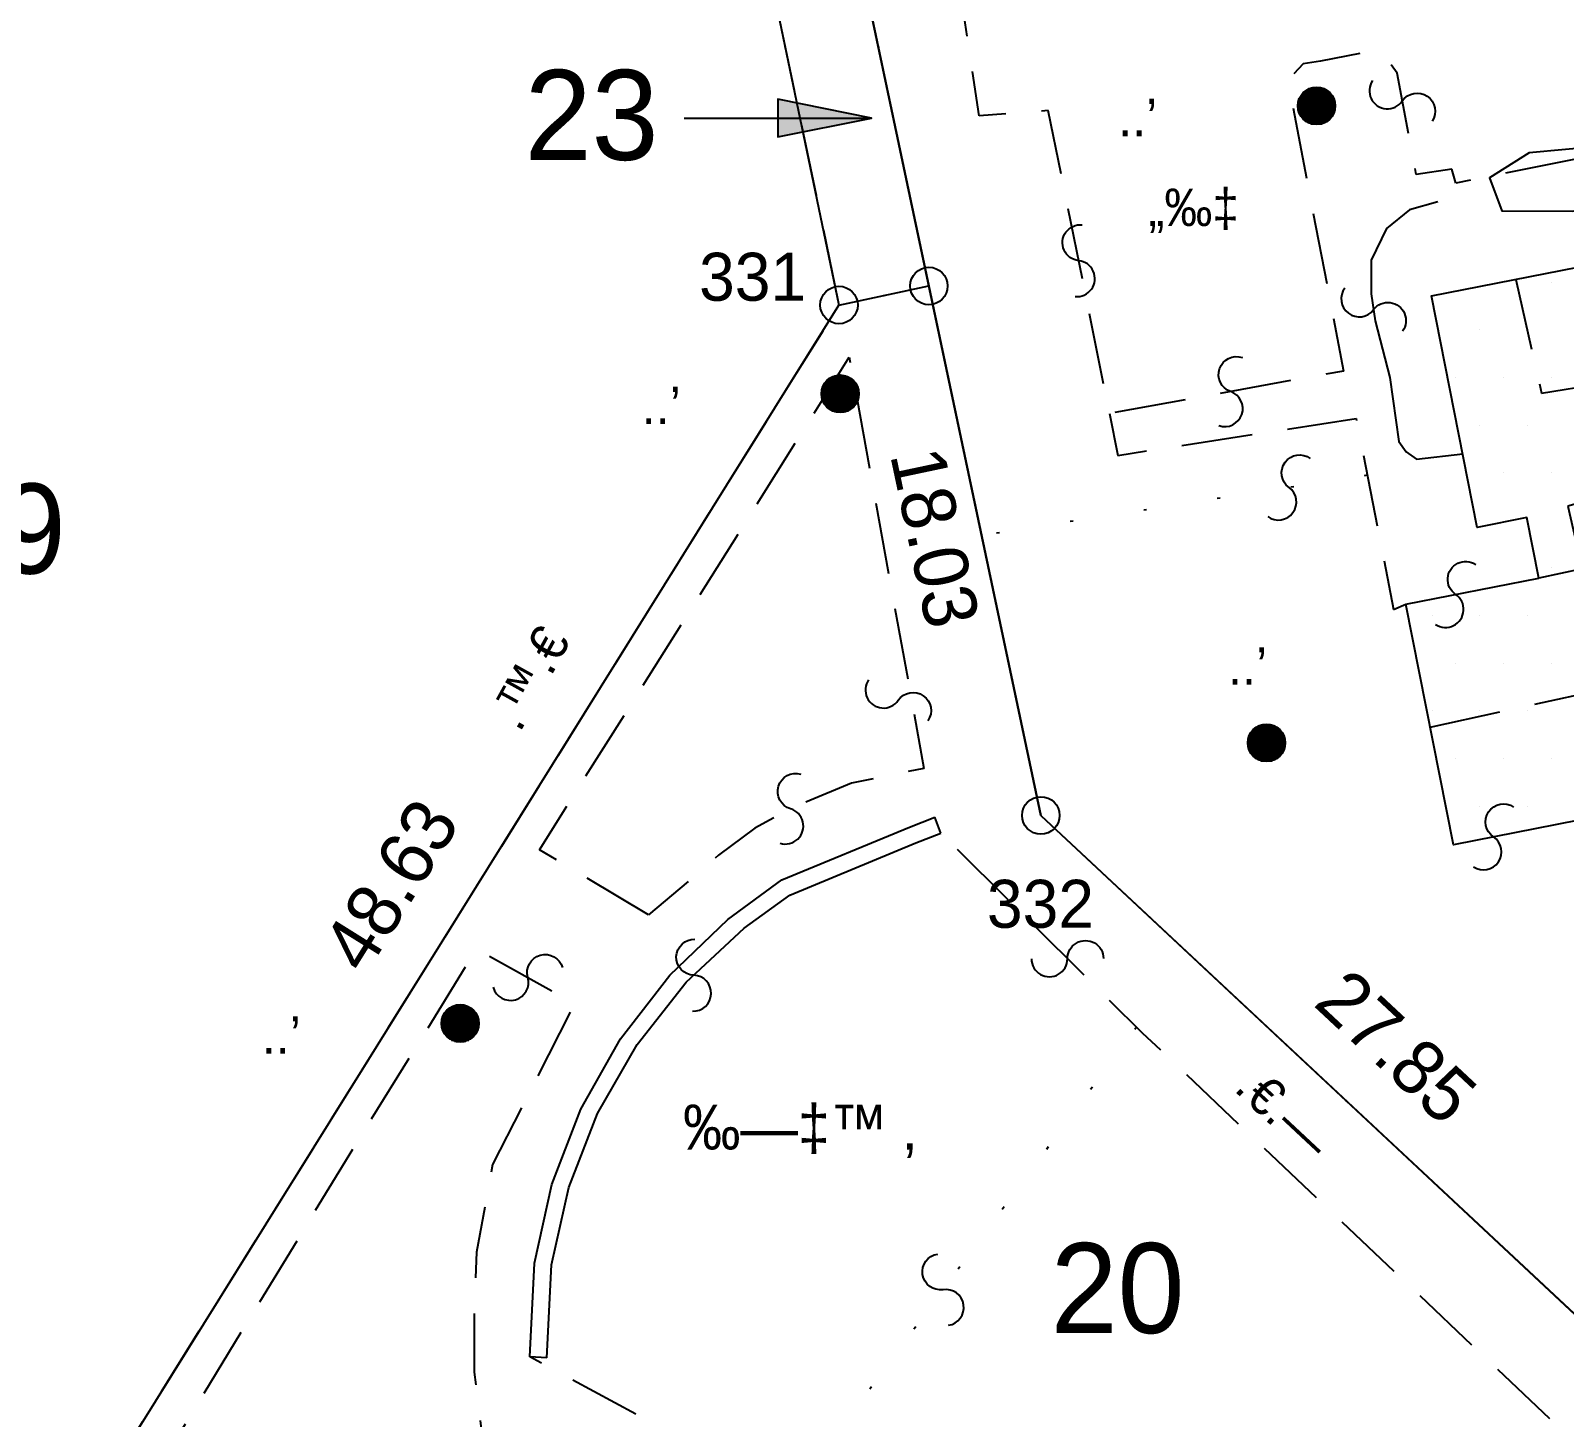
# Model space of a CAD drawing. Extents: x 160399 to 161261, y 619798 to 620526.
# Drawn here: x 160791.1 to 160842.2, y 620177.8 to 620224 of the extents above; entities that cross this region are included whole.
import ezdxf
from ezdxf.enums import TextEntityAlignment as Align

# ---------------------------------------------------------------- set-up
doc = ezdxf.new("R2010")
doc.units = 0
doc.header["$LTSCALE"] = 0.375
doc.header["$MEASUREMENT"] = 0
doc.linetypes.add('DOT', pattern=[6.35, 0, -6.35])
doc.linetypes.add('HIDDEN', pattern=[9.525, 6.35, -3.175])
doc.layers.get('0').update_dxf_attribs({"linetype": 'CONTINUOUS'})
for name, color, linetype in [('FNCP002', 251, 'CONTINUOUS'), ('FNCS012', 3, 'CONTINUOUS'), ('PCLP004', 7, 'CONTINUOUS'), ('PCLS002', 2, 'CONTINUOUS'), ('PCLS007', 4, 'CONTINUOUS'), ('PH-BLDH001', 3, 'CONTINUOUS'), ('PH-BLDP001', 3, 'CONTINUOUS'), ('PH-BLDP030', 3, 'HIDDEN'), ('PH-BORT000', 3, 'CONTINUOUS'), ('PH-FNCP000', 3, 'CONTINUOUS'), ('PH-LGTS008', 3, 'CONTINUOUS'), ('PH-RODP021', 3, 'HIDDEN'), ('PH-RODP026', 3, 'HIDDEN'), ('PH-RODT100', 3, 'HIDDEN'), ('PH-TREP000', 3, 'DOT'), ('PH-TREP001', 3, 'CONTINUOUS'), ('RODP021', 251, 'HIDDEN'), ('RODS004', 3, 'CONTINUOUS'), ('SRVS007', 2, 'CONTINUOUS'), ('UD_PCLS008', 11, 'CONTINUOUS')]:
    doc.layers.add(name, color=color, linetype=linetype)
doc.styles.add('HEBTXT', font='hebtxt')

# ---------------------------------------------------------------- blocks, each defined once
blk = doc.blocks.new('RODS004')
blk.add_circle((0, 0), 0.001)
blk = doc.blocks.new('*X25')
at = {"color": 0}
for p, q in [((160841.53125, 620215.6125), (160841.53125, 620215.6125)), ((160843.11875, 620215.6125), (160843.11875, 620215.6125)), ((160844.70625, 620215.6125), (160844.70625, 620215.6125)), ((160846.29375, 620215.6125), (160846.29375, 620215.6125)), ((160847.88125, 620215.6125), (160847.88125, 620215.6125)), ((160858.99375, 620215.6125), (160858.99375, 620215.6125)), ((160840.7375, 620214.025), (160840.7375, 620214.025)), ((160842.325, 620214.025), (160842.325, 620214.025)), ((160843.9125, 620214.025), (160843.9125, 620214.025)), ((160845.5, 620214.025), (160845.5, 620214.025)), ((160847.0875, 620214.025), (160847.0875, 620214.025)), ((160850.2625, 620214.025), (160850.2625, 620214.025)), ((160851.85, 620214.025), (160851.85, 620214.025)), ((160853.4375, 620214.025), (160853.4375, 620214.025)), ((160855.025, 620214.025), (160855.025, 620214.025)), ((160856.6125, 620214.025), (160856.6125, 620214.025)), ((160858.2, 620214.025), (160858.2, 620214.025)), ((160859.7875, 620214.025), (160859.7875, 620214.025)), ((160839.94375, 620212.4375), (160839.94375, 620212.4375)), ((160841.53125, 620212.4375), (160841.53125, 620212.4375)), ((160843.11875, 620212.4375), (160843.11875, 620212.4375)), ((160844.70625, 620212.4375), (160844.70625, 620212.4375)), ((160846.29375, 620212.4375), (160846.29375, 620212.4375)), ((160847.88125, 620212.4375), (160847.88125, 620212.4375)), ((160849.46875, 620212.4375), (160849.46875, 620212.4375)), ((160851.05625, 620212.4375), (160851.05625, 620212.4375)), ((160852.64375, 620212.4375), (160852.64375, 620212.4375)), ((160854.23125, 620212.4375), (160854.23125, 620212.4375)), ((160855.81875, 620212.4375), (160855.81875, 620212.4375)), ((160857.40625, 620212.4375), (160857.40625, 620212.4375)), ((160858.99375, 620212.4375), (160858.99375, 620212.4375)), ((160840.7375, 620210.85), (160840.7375, 620210.85)), ((160842.325, 620210.85), (160842.325, 620210.85)), ((160843.9125, 620210.85), (160843.9125, 620210.85)), ((160845.5, 620210.85), (160845.5, 620210.85)), ((160847.0875, 620210.85), (160847.0875, 620210.85)), ((160848.675, 620210.85), (160848.675, 620210.85)), ((160850.2625, 620210.85), (160850.2625, 620210.85)), ((160851.85, 620210.85), (160851.85, 620210.85)), ((160853.4375, 620210.85), (160853.4375, 620210.85)), ((160855.025, 620210.85), (160855.025, 620210.85)), ((160856.6125, 620210.85), (160856.6125, 620210.85)), ((160858.2, 620210.85), (160858.2, 620210.85)), ((160859.7875, 620210.85), (160859.7875, 620210.85)), ((160841.53125, 620209.2625), (160841.53125, 620209.2625)), ((160843.11875, 620209.2625), (160843.11875, 620209.2625)), ((160844.70625, 620209.2625), (160844.70625, 620209.2625)), ((160846.29375, 620209.2625), (160846.29375, 620209.2625)), ((160847.88125, 620209.2625), (160847.88125, 620209.2625)), ((160849.46875, 620209.2625), (160849.46875, 620209.2625)), ((160851.05625, 620209.2625), (160851.05625, 620209.2625)), ((160852.64375, 620209.2625), (160852.64375, 620209.2625)), ((160854.23125, 620209.2625), (160854.23125, 620209.2625)), ((160855.81875, 620209.2625), (160855.81875, 620209.2625)), ((160857.40625, 620209.2625), (160857.40625, 620209.2625)), ((160858.99375, 620209.2625), (160858.99375, 620209.2625)), ((160860.58125, 620209.2625), (160860.58125, 620209.2625)), ((160840.7375, 620207.675), (160840.7375, 620207.675)), ((160843.9125, 620207.675), (160843.9125, 620207.675)), ((160845.5, 620207.675), (160845.5, 620207.675)), ((160847.0875, 620207.675), (160847.0875, 620207.675)), ((160848.675, 620207.675), (160848.675, 620207.675)), ((160850.2625, 620207.675), (160850.2625, 620207.675)), ((160851.85, 620207.675), (160851.85, 620207.675)), ((160853.4375, 620207.675), (160853.4375, 620207.675)), ((160855.025, 620207.675), (160855.025, 620207.675)), ((160856.6125, 620207.675), (160856.6125, 620207.675)), ((160858.2, 620207.675), (160858.2, 620207.675)), ((160843.11875, 620206.0875), (160843.11875, 620206.0875)), ((160844.70625, 620206.0875), (160844.70625, 620206.0875)), ((160846.29375, 620206.0875), (160846.29375, 620206.0875)), ((160847.88125, 620206.0875), (160847.88125, 620206.0875)), ((160849.46875, 620206.0875), (160849.46875, 620206.0875)), ((160851.05625, 620206.0875), (160851.05625, 620206.0875)), ((160852.64375, 620206.0875), (160852.64375, 620206.0875)), ((160854.23125, 620206.0875), (160854.23125, 620206.0875)), ((160855.81875, 620206.0875), (160855.81875, 620206.0875)), ((160857.40625, 620206.0875), (160857.40625, 620206.0875)), ((160839.15, 620204.5), (160839.15, 620204.5)), ((160840.7375, 620204.5), (160840.7375, 620204.5)), ((160842.325, 620204.5), (160842.325, 620204.5)), ((160843.9125, 620204.5), (160843.9125, 620204.5)), ((160845.5, 620204.5), (160845.5, 620204.5)), ((160847.0875, 620204.5), (160847.0875, 620204.5)), ((160848.675, 620204.5), (160848.675, 620204.5)), ((160850.2625, 620204.5), (160850.2625, 620204.5)), ((160851.85, 620204.5), (160851.85, 620204.5)), ((160853.4375, 620204.5), (160853.4375, 620204.5)), ((160855.025, 620204.5), (160855.025, 620204.5)), ((160856.6125, 620204.5), (160856.6125, 620204.5)), ((160858.2, 620204.5), (160858.2, 620204.5)), ((160839.94375, 620202.9125), (160839.94375, 620202.9125)), ((160841.53125, 620202.9125), (160841.53125, 620202.9125)), ((160843.11875, 620202.9125), (160843.11875, 620202.9125)), ((160844.70625, 620202.9125), (160844.70625, 620202.9125)), ((160846.29375, 620202.9125), (160846.29375, 620202.9125)), ((160847.88125, 620202.9125), (160847.88125, 620202.9125)), ((160849.46875, 620202.9125), (160849.46875, 620202.9125)), ((160851.05625, 620202.9125), (160851.05625, 620202.9125)), ((160852.64375, 620202.9125), (160852.64375, 620202.9125)), ((160854.23125, 620202.9125), (160854.23125, 620202.9125)), ((160855.81875, 620202.9125), (160855.81875, 620202.9125)), ((160857.40625, 620202.9125), (160857.40625, 620202.9125)), ((160858.99375, 620202.9125), (160858.99375, 620202.9125)), ((160839.15, 620201.325), (160839.15, 620201.325)), ((160840.7375, 620201.325), (160840.7375, 620201.325)), ((160842.325, 620201.325), (160842.325, 620201.325)), ((160843.9125, 620201.325), (160843.9125, 620201.325)), ((160845.5, 620201.325), (160845.5, 620201.325)), ((160847.0875, 620201.325), (160847.0875, 620201.325)), ((160848.675, 620201.325), (160848.675, 620201.325)), ((160850.2625, 620201.325), (160850.2625, 620201.325)), ((160851.85, 620201.325), (160851.85, 620201.325)), ((160853.4375, 620201.325), (160853.4375, 620201.325)), ((160855.025, 620201.325), (160855.025, 620201.325)), ((160856.6125, 620201.325), (160856.6125, 620201.325)), ((160858.2, 620201.325), (160858.2, 620201.325)), ((160839.94375, 620199.7375), (160839.94375, 620199.7375)), ((160841.53125, 620199.7375), (160841.53125, 620199.7375)), ((160843.11875, 620199.7375), (160843.11875, 620199.7375)), ((160844.70625, 620199.7375), (160844.70625, 620199.7375)), ((160846.29375, 620199.7375), (160846.29375, 620199.7375)), ((160847.88125, 620199.7375), (160847.88125, 620199.7375)), ((160849.46875, 620199.7375), (160849.46875, 620199.7375)), ((160851.05625, 620199.7375), (160851.05625, 620199.7375)), ((160852.64375, 620199.7375), (160852.64375, 620199.7375)), ((160854.23125, 620199.7375), (160854.23125, 620199.7375)), ((160855.81875, 620199.7375), (160855.81875, 620199.7375)), ((160857.40625, 620199.7375), (160857.40625, 620199.7375)), ((160858.99375, 620199.7375), (160858.99375, 620199.7375)), ((160840.7375, 620198.15), (160840.7375, 620198.15)), ((160842.325, 620198.15), (160842.325, 620198.15)), ((160843.9125, 620198.15), (160843.9125, 620198.15)), ((160845.5, 620198.15), (160845.5, 620198.15)), ((160851.85, 620198.15), (160851.85, 620198.15)), ((160853.4375, 620198.15), (160853.4375, 620198.15)), ((160855.025, 620198.15), (160855.025, 620198.15)), ((160856.6125, 620198.15), (160856.6125, 620198.15)), ((160858.2, 620198.15), (160858.2, 620198.15)), ((160859.7875, 620198.15), (160859.7875, 620198.15)), ((160852.64375, 620196.5625), (160852.64375, 620196.5625)), ((160854.23125, 620196.5625), (160854.23125, 620196.5625))]:
    blk.add_line(p, q, dxfattribs=at)
blk = doc.blocks.new('*X11')
at = {"color": 0}
for p, q in [((-0.282, 0.413), (0.282, 0.413)), ((-0.229, 0.445), (0.229, 0.445)), ((-0.152, 0.476), (0.152, 0.476)), ((-0.5, 0), (0.5, 0)), ((-0.499, 0.032), (0.499, 0.032)), ((-0.496, 0.064), (0.496, 0.064)), ((-0.491, 0.095), (0.491, 0.095)), ((-0.484, 0.127), (0.484, 0.127)), ((-0.474, 0.159), (0.474, 0.159)), ((-0.462, 0.191), (0.462, 0.191)), ((-0.448, 0.222), (0.448, 0.222)), ((-0.431, 0.254), (0.431, 0.254)), ((-0.41, 0.286), (0.41, 0.286)), ((-0.386, 0.318), (0.386, 0.318)), ((-0.358, 0.349), (0.358, 0.349)), ((-0.324, 0.381), (0.324, 0.381)), ((-0.499, -0.032), (0.499, -0.032)), ((-0.496, -0.064), (0.496, -0.064)), ((-0.491, -0.095), (0.491, -0.095)), ((-0.484, -0.127), (0.484, -0.127)), ((-0.474, -0.159), (0.474, -0.159)), ((-0.462, -0.191), (0.462, -0.191)), ((-0.448, -0.222), (0.448, -0.222)), ((-0.431, -0.254), (0.431, -0.254)), ((-0.41, -0.286), (0.41, -0.286)), ((-0.386, -0.318), (0.386, -0.318)), ((-0.358, -0.349), (0.358, -0.349)), ((-0.324, -0.381), (0.324, -0.381)), ((-0.282, -0.413), (0.282, -0.413)), ((-0.229, -0.445), (0.229, -0.445)), ((-0.152, -0.476), (0.152, -0.476))]:
    blk.add_line(p, q, dxfattribs=at)
blk = doc.blocks.new('LGTS008')
blk.add_circle((0, 0), 0.5)
blk.add_blockref('*X11', (0, 0))
at = {"style": 'HEBTXT', "flags": 8}
blk.add_attdef('DESC', text='', height=1.5, dxfattribs=at).set_placement((-3.815, -0.648), align=Align.CENTER)
at = {"style": 'HEBTXT', "flags": 9}
blk.add_attdef('ID', (0, -2.843), '', height=1.5, dxfattribs=at)
blk = doc.blocks.new('FNCS012')
blk.add_circle((0, 0), 0.001)
blk = doc.blocks.new('PCLS010')
blk.add_lwpolyline([(0.75, -0.002), (5.75, -0.002), (3.25, 0.498), (3.25, -0.502), (5.75, -0.002)])
blk.add_solid([(3.25, -0.502), (3.25, 0.498), (5.75, -0.002)])
blk = doc.blocks.new('PCLS002')
blk.add_lwpolyline([(-0.849, -0.849, 1), (0, 0, -1), (0.849, 0.849, -1)], format="xyb")
blk = doc.blocks.new('PCLS008')
at = {"style": 'HEBTXT', "flags": 1}
blk.add_attdef('CAPTION', text='', height=1.5, dxfattribs=at).set_placement((-0.165, -14.191), align=Align.CENTER)
blk = doc.blocks.new('SRVS007')
blk.add_circle((0, 0), 0.5)
at = {"style": 'HEBTXT'}
blk.add_attdef('NAME', text='', height=1.8, dxfattribs=at).set_placement((-0.011, -2.996), align=Align.CENTER)
for tag, flags, p in [('KIND', 1, (0, -6.042, -0.001)), ('HEIGHT', 1, (0, -8, -0.001)), ('SOURCE-CODE', 9, (0, -9.958, -0.001)), ('MARK-CODE', 9, (0, -11.916, -0.001))]:
    blk.add_attdef(tag, text='', height=1.8, dxfattribs=dict(at, flags=flags)).set_placement(p, align=Align.CENTER)
blk = doc.blocks.new('PCLS007')
blk.add_circle((0, 0), 0.00313)

msp = doc.modelspace()

# ---------------------------------------------------------------- linework, layer by layer
at = {"layer": 'FNCP002', "flags": 128}
msp.add_lwpolyline([(160824.74, 620197.86), (160817.64, 620231.43, -0.281262)], format="xyb", dxfattribs=at)
msp.add_lwpolyline([(160824.74, 620197.86), (160845.09, 620178.85)], dxfattribs=at)
at = {"layer": 'PCLP004'}
for p, q in [((160814.42, 620232.07), (160818.01, 620214.87)), ((160817.64, 620231.43), (160821.008, 620215.504)), ((160818.01, 620214.87), (160821.008, 620215.504)), ((160821.008, 620215.504), (160824.74, 620197.86)), ((160792.27, 620173.61), (160818.01, 620214.87)), ((160824.74, 620197.86), (160845.09, 620178.85))]:
    msp.add_line(p, q, dxfattribs=at)
msp.add_arc((160951.446, 620087.81), 140, 139.43668, 147.83016, dxfattribs=at)
at = {"layer": 'PH-BLDP001'}
msp.add_polyline3d([(160848.409, 620214.081, 51.869), (160858.421, 620216.054, 48.957), (160859.936, 620208.368, 55.276), (160857.03, 620207.796, 51.668), (160859.027, 620197.659, 51.782), (160850.273, 620195.934, 54.78), (160849.497, 620199.87, 54.747), (160848.679, 620199.709, 54.586), (160848.836, 620198.916, 54.379), (160838.492, 620196.878, 48.789), (160836.912, 620204.899, 55.195), (160841.343, 620205.772, 55.169), (160840.946, 620207.783, 53.489), (160839.288, 620207.457, 51.534), (160837.768, 620215.171, 54.72), (160846.44, 620216.879, 55.095), (160847.165, 620213.197, 55.095), (160848.531, 620213.466, 55.095), (160848.531, 620213.466, 55.095), (160848.409, 620214.081, 51.869)], close=True, dxfattribs=at)
at = {"layer": 'PH-BLDP030'}
for points in [[(160840.578, 620215.725, 55.062), (160841.43, 620211.927, 55.062), (160843.384, 620212.25, 55.062), (160844.043, 620208.649, 55.062), (160842.31, 620208.165, 55.062), (160842.787, 620206.077, 55.062), (160841.343, 620205.772, 55.062)], [(160837.719, 620200.802, 55.343), (160843.553, 620202.082, 55.336), (160844.28, 620198.018, 53.643)]]:
    msp.add_polyline3d(points, dxfattribs=at)
at = {"layer": 'PH-FNCP000'}
for points in [[(160837.977, 620218.303, 33.922), (160837.032, 620218.039, 33.922), (160836.267, 620217.424, 33.922), (160835.756, 620216.366, 33.922), (160835.757, 620215.242, 33.922), (160835.885, 620214.338, 33.922)], [(160835.885, 620214.338, 34.224), (160836.375, 620212.451, 34.224), (160836.672, 620210.323, 34.224), (160836.92, 620209.975, 34.224), (160837.261, 620209.734, 34.224), (160838.804, 620209.914, 34.224)], [(160807.707, 620179.813, 33.735), (160807.858, 620182.94, 33.835), (160808.442, 620185.562, 33.768), (160809.403, 620188.07, 33.768), (160810.721, 620190.412, 33.768), (160812.366, 620192.535, 33.768), (160814.304, 620194.396, 33.768), (160816.107, 620195.712, 33.768), (160820.363, 620197.47, 33.608), (160821.2, 620197.798, 33.675)], [(160821.407, 620197.27, 33.675), (160821.2, 620197.798, 33.675)], [(160808.274, 620179.786, 33.735), (160808.423, 620182.884, 33.835), (160809.005, 620185.464, 33.768), (160809.964, 620187.929, 33.768), (160811.278, 620190.224, 33.768), (160812.917, 620192.299, 33.768), (160814.847, 620194.107, 33.768), (160816.371, 620195.207, 33.768), (160820.575, 620196.943, 33.608), (160821.407, 620197.27, 33.675)], [(160808.274, 620179.786, 33.675), (160807.707, 620179.813, 33.675)]]:
    msp.add_polyline3d(points, dxfattribs=at)
at = {"layer": 'PH-RODP021', "flags": 128}
msp.add_lwpolyline([(160896.351, 620247.862), (160893.048, 620247.469), (160892.253, 620247.149), (160891.684, 620246.508), (160891.461, 620245.68), (160891.511, 620245.192), (160893.928, 620229.229), (160864.62, 620223.962), (160863.833, 620228.567), (160863.592, 620228.875), (160863.25, 620228.988), (160858.772, 620228.308), (160857.932, 620232.612), (160861.968, 620233.358), (160862.507, 620233.704), (160862.743, 620234.416), (160861.963, 620238.901), (160882.47, 620242.332), (160882.948, 620239.187), (160883.162, 620238.812), (160883.827, 620238.394), (160884.61, 620238.351), (160885.316, 620238.695), (160885.592, 620239.002), (160885.599, 620239.396), (160884.932, 620244.316), (160883.959, 620245.134), (160882.353, 620245.693), (160862.255, 620242.188), (160857.804, 620241.34), (160856.829, 620241.042), (160856.04, 620240.397), (160855.555, 620239.5), (160855.457, 620238.38), (160855.618, 620237.643), (160856.054, 620237.262), (160856.636, 620237.176), (160856.857, 620237.196), (160857.486, 620237.98), (160860.216, 620238.417), (160861.016, 620234.281), (160857.182, 620233.448), (160856.565, 620233.194), (160856.199, 620232.637), (160856.158, 620232.235), (160857.746, 620222.785), (160838.579, 620218.933), (160838.438, 620219.394), (160837.253, 620219.219), (160836.614, 620222.592), (160836.268, 620223.102), (160835.502, 620223.281), (160834.057, 620222.992), (160833.481, 620222.911), (160833.088, 620222.482), (160833.027, 620222.054), (160834.829, 620212.67), (160827.032, 620211.251), (160824.988, 620221.351), (160822.685, 620221.175), (160821.07, 620231.897), (160846.315, 620235.935), (160846.914, 620232.408), (160847.276, 620231.792), (160848.225, 620231.765), (160849.103, 620232.124), (160849.484, 620232.45), (160849.591, 620233.08), (160848.697, 620237.858), (160848.353, 620238.585), (160847.706, 620239.061), (160847.116, 620239.182), (160844.485, 620239.193), (160816.87, 620234.41), (160798.411, 620231.402)], dxfattribs=at)
at = {"layer": 'PH-RODP026', "flags": 128}
for points in [[(160811.664, 620194.543), (160808.027, 620196.716), (160818.355, 620213.131), (160820.843, 620199.425), (160818.427, 620198.94), (160816.48, 620198.129), (160815.202, 620197.438), (160813.991, 620196.534), (160812.995, 620195.676), (160811.664, 620194.543)], [(160806.265, 620175.803), (160794.003, 620173.944), (160801.824, 620186.77), (160805.935, 620193.407), (160809.196, 620191.596), (160807.726, 620188.71), (160806.463, 620186.232), (160805.93, 620183.306), (160805.852, 620181.351), (160805.853, 620179.31), (160806.265, 620175.803)]]:
    msp.add_lwpolyline(points, close=True, dxfattribs=at)
for points in [[(160827.032, 620211.251), (160827.307, 620209.859), (160835.252, 620211.084), (160836.496, 620204.726), (160836.912, 620204.899)], [(160841.707, 620177.755), (160828.127, 620190.608), (160821.407, 620197.27)], [(160832.949, 620165.511), (160816.159, 620175.236), (160807.707, 620179.813)]]:
    msp.add_lwpolyline(points, dxfattribs=at)
at = {"layer": 'PH-TREP000'}
for points in [[(160835.621, 620209.198, 33.601), (160822.896, 620207.209, 33.688)], [(160827.929, 620190.805, 33.742), (160816.367, 620175.115, 33.501)]]:
    msp.add_polyline3d(points, dxfattribs=at)
at = {"layer": 'PH-TREP001'}
msp.add_polyline3d([(160846.491, 620218.826, 35.569), (160845.251, 620220.083, 35.569), (160843.437, 620220.162, 35.569), (160841.021, 620219.945, 35.569), (160839.696, 620219.108, 35.569), (160840.112, 620218.01, 35.569), (160842.462, 620217.999, 35.569), (160844.396, 620218.389, 35.569), (160846.491, 620218.826, 35.569)], close=True, dxfattribs=at)
at = {"layer": 'RODP021', "flags": 128}
msp.add_lwpolyline([(160797.54, 620229.18), (160814.42, 620232.07), (160818.01, 620214.87), (160792.27, 620173.61), (160778.32, 620171.34)], dxfattribs=at)

# ---------------------------------------------------------------- block references
at = {"layer": 'FNCS012'}
ref = msp.add_blockref('FNCS012', (160834.283, 620188.946), dxfattribs=dict(at, xscale=1.25, yscale=1.25, zscale=1.25, rotation=316.9498654168086))
ref.add_attrib('FENCE_TYPE', '.€.—', dxfattribs={"layer": '0', "height": 1.25, "rotation": 316.9499, "style": 'HEBTXT', "flags": 8}).set_placement((160832.432, 620187.507), align=Align.CENTER)
at = {"layer": 'PCLS002'}
for p, rotation in [((160836.788, 620221.671, 33.494), 280.7273058047169), ((160826.001, 620216.347, 33.494), 39.26567207546701), ((160835.832, 620214.715, 33.922), 278.059103903639), ((160831.068, 620211.985, 33.494), 25.97775738022924), ((160833.013, 620208.79, 33.619), 8.88381825117689), ((160838.568, 620205.225, 55.185), 11.14571885929706), ((160819.986, 620201.697, 33.374), 280.2886593500513), ((160816.395, 620198.083, 33.374), 28.39958294074038), ((160839.831, 620197.142, 49.513), 11.14579828204288), ((160825.627, 620193.086, 33.842), 315.2483286804016), ((160807.638, 620192.461, 33.253), 330.9543474341122), ((160813.168, 620192.534, 33.768), 43.1306568544891), ((160821.481, 620182.055, 33.608), 53.613406068263)]:
    msp.add_blockref('PCLS002', p, dxfattribs=dict(at, rotation=rotation))
at = {"layer": 'PCLS007', "xscale": 1.25, "yscale": 1.25, "zscale": 1.25}
for p, rotation in [((160816.215, 620223.47), 281.7895711706952), ((160819.324, 620223.467, 500), 281.9416276100984), ((160819.509, 620215.187, 500), 11.94354401774715)]:
    msp.add_blockref('PCLS007', p, dxfattribs=dict(at, rotation=rotation))
at = {"layer": 'PCLS007'}
ref = msp.add_blockref('PCLS007', (160822.874, 620206.682, 500), dxfattribs=dict(at, xscale=1.25, yscale=1.25, zscale=1.25, rotation=281.9419177475411))
ref.add_attrib('FRONT-LEN', '18.03', dxfattribs={"layer": '0', "height": 1.8, "rotation": 281.9419, "style": 'HEBTXT'}).set_placement((160820.333, 620206.938), align=Align.CENTER)
ref = msp.add_blockref('PCLS007', (160805.14, 620194.24), dxfattribs=dict(at, xscale=1.25, yscale=1.25, zscale=1.25, rotation=58.04197397533689))
ref.add_attrib('FRONT-LEN', '48.63', dxfattribs={"layer": '0', "height": 1.8, "rotation": 58.042, "style": 'HEBTXT'}).set_placement((160803.814, 620195.067), align=Align.CENTER)
ref = msp.add_blockref('PCLS007', (160834.915, 620188.355), dxfattribs=dict(at, xscale=1.25, yscale=1.25, zscale=1.25, rotation=316.9498654168086))
ref.add_attrib('FRONT-LEN', '27.85', dxfattribs={"layer": '0', "height": 1.8, "rotation": 316.9499, "style": 'HEBTXT'}).set_placement((160835.982, 620189.497), align=Align.CENTER)
at = {"layer": 'PH-BLDH001'}
msp.add_blockref('*X25', (-1.37, 0.02), dxfattribs=at)
at = {"layer": 'PH-LGTS008'}
ref = msp.add_blockref('LGTS008', (160833.931, 620221.506, 33.527), dxfattribs=dict(at, xscale=1.25, yscale=1.25, zscale=1.25))
ref.add_attrib('DESC', '..’', dxfattribs={"layer": '0', "height": 1.25, "style": 'HEBTXT', "flags": 8}).set_placement((160827.97, 620220.493), align=Align.CENTER)
ref = msp.add_blockref('LGTS008', (160818.048, 620211.913, 33.568), dxfattribs=dict(at, xscale=1.25, yscale=1.25, zscale=1.25))
ref.add_attrib('DESC', '..’', dxfattribs={"layer": '0', "height": 1.25, "style": 'HEBTXT', "flags": 8}).set_placement((160812.087, 620210.9), align=Align.CENTER)
ref = msp.add_blockref('LGTS008', (160832.262, 620200.278, 36.172), dxfattribs=dict(at, xscale=1.25, yscale=1.25, zscale=1.25))
ref.add_attrib('DESC', '..’', dxfattribs={"layer": '0', "height": 1.25, "style": 'HEBTXT', "flags": 8}).set_placement((160831.633, 620202.215), align=Align.CENTER)
ref = msp.add_blockref('LGTS008', (160805.381, 620190.93, 33.353), dxfattribs=dict(at, xscale=1.25, yscale=1.25, zscale=1.25))
ref.add_attrib('DESC', '..’', dxfattribs={"layer": '0', "height": 1.25, "style": 'HEBTXT', "flags": 8}).set_placement((160799.42, 620189.917), align=Align.CENTER)
at = {"layer": 'RODS004'}
ref = msp.add_blockref('RODS004', (160806.157, 620195.87), dxfattribs=dict(at, xscale=1.25, yscale=1.25, zscale=1.25, rotation=61.04129767340946))
ref.add_attrib('COVER_TYPE', '.™.€', dxfattribs={"layer": '0', "height": 1.25, "rotation": 61.0413, "style": 'HEBTXT', "flags": 8}).set_placement((160808.223, 620202.138), align=Align.CENTER)
at = {"layer": 'SRVS007'}
ref = msp.add_blockref('SRVS007', (160818.01, 620214.87, 1000), dxfattribs=dict(at, xscale=1.25, yscale=1.25, zscale=1.25))
ref.add_attrib('NAME', '331', dxfattribs={"layer": '0', "height": 1.6, "style": 'HEBTXT'}).set_placement((160815.131, 620215.012), align=Align.CENTER)
at = {"layer": 'SRVS007', "xscale": 1.25, "yscale": 1.25, "zscale": 1.25}
msp.add_blockref('SRVS007', (160821.008, 620215.504, 1000), dxfattribs=at)
at = {"layer": 'SRVS007'}
ref = msp.add_blockref('SRVS007', (160824.74, 620197.86, 1000), dxfattribs=dict(at, xscale=1.25, yscale=1.25, zscale=1.25))
ref.add_attrib('NAME', '332', dxfattribs={"layer": '0', "height": 1.6, "style": 'HEBTXT'}).set_placement((160824.727, 620194.115), align=Align.CENTER)
at = {"layer": 'UD_PCLS008'}
ref = msp.add_blockref('PCLS008', (160818.601, 620223.594, 23), dxfattribs=dict(at, xscale=1.25, yscale=1.25, zscale=1.25))
ref.add_attrib('PARCEL', '23', dxfattribs={"layer": '0', "height": 3, "style": 'HEBTXT'}).set_placement((160809.762, 620221.205), align=Align.MIDDLE_CENTER)
at = {"layer": 'UD_PCLS008', "xscale": 1.25, "yscale": 1.25, "zscale": 1.25}
msp.add_blockref('PCLS010', (160811.906, 620221.102), dxfattribs=at)
at = {"layer": 'UD_PCLS008'}
ref = msp.add_blockref('PCLS008', (160790.005, 620206.544, 19), dxfattribs=dict(at, xscale=1.25, yscale=1.25, zscale=1.25))
ref.add_attrib('PARCEL', '19', dxfattribs={"layer": '0', "height": 3, "style": 'HEBTXT'}).set_placement((160790.005, 620207.419), align=Align.MIDDLE_CENTER)
ref = msp.add_blockref('PCLS008', (160827.298, 620181.234, 20), dxfattribs=dict(at, xscale=1.25, yscale=1.25, zscale=1.25))
ref.add_attrib('PARCEL', '20', dxfattribs={"layer": '0', "height": 3, "style": 'HEBTXT'}).set_placement((160827.298, 620182.109), align=Align.MIDDLE_CENTER)

# ---------------------------------------------------------------- texts
at = {"layer": 'PH-BORT000', "style": 'HEBTXT', "width": 0.955}
msp.add_text('‰—‡™ ‚', height=1.5, dxfattribs=at).set_placement((160812.811, 620186.722, 33.527))
at = {"layer": 'PH-RODT100', "style": 'HEBTXT', "width": 0.955}
msp.add_text('„‰‡', height=1.25, dxfattribs=at).set_placement((160828.328, 620217.499, 32.932))

doc.saveas('drawing.dxf')
